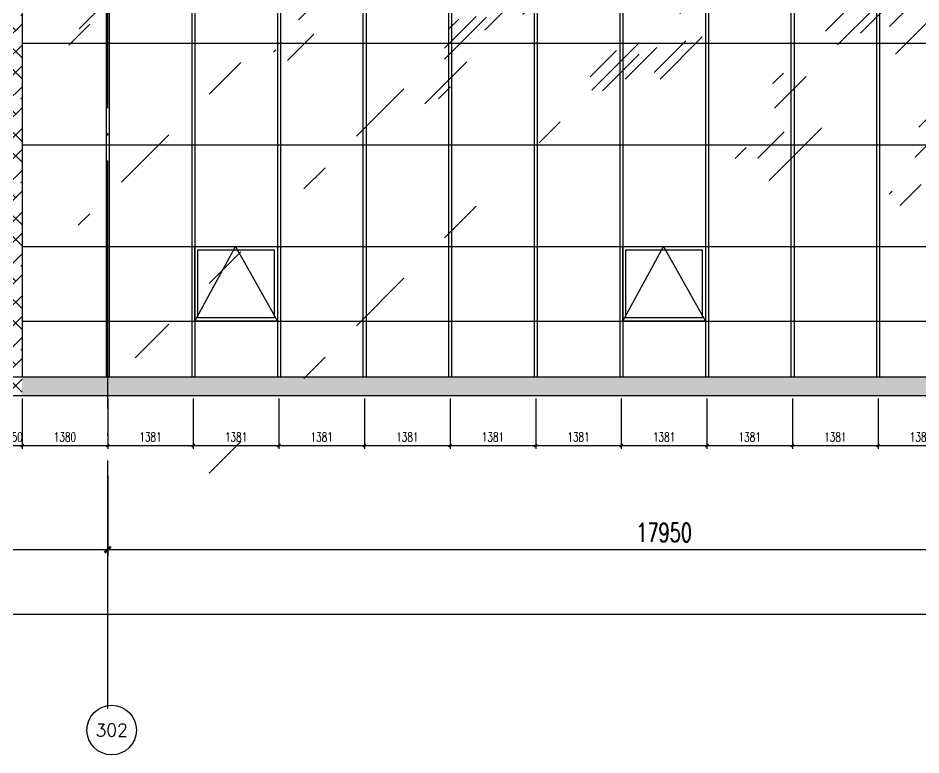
# Model space of a CAD drawing. Extents: x -4210259 to 293730, y -7499 to 868879.
# Drawn here: x -440466 to -425902, y 511143 to 523021 of the extents above; entities that cross this region are included whole.
import ezdxf
from ezdxf.enums import TextEntityAlignment as Align

# ---------------------------------------------------------------- set-up
doc = ezdxf.new("R2010")
doc.units = 0
doc.header["$LTSCALE"] = 1000
doc.header["$MEASUREMENT"] = 0
doc.linetypes.add('__DASH', pattern=[0.35, 0.25, -0.1])
doc.linetypes.add('DOTE', pattern=[2.4200000000000004, 2, -0.2, 0.02, -0.2])
doc.layers.get('Defpoints').update_dxf_attribs({"color": 210})
for name, color, linetype in [('A-AXIS-D', 1, 'Continuous'), ('A-AXIS-DOTE', 14, 'DOTE'), ('A-AXIS-DP', 126, 'Continuous'), ('A-HATCH-2', 251, 'Continuous'), ('A-LIN-V', 9, 'Continuous'), ('A-WINDOW', 140, 'Continuous'), ('AS-WALL', 40, 'Continuous'), ('PUB_TEXT', 7, 'Continuous')]:
    doc.layers.add(name, color=color, linetype=linetype)
doc.layers.add('A-WALL-HATCH', color=8, linetype='Continuous', lineweight=13)
doc.styles.add('_TCH_AXIS', font='COMPLEX', dxfattribs={"bigfont": 'GBCBIG'})
doc.styles.add('_TCH_DIM_T3', font='SIMPLEX', dxfattribs={"width": 0.7058823529411765, "bigfont": 'GBCBIG'})
doc.styles.add('A-DIM_T3', font='SIMPLEX', dxfattribs={"width": 0.7058823529411765, "bigfont": 'GBCBIG'})
doc.dimstyles.new('_TCH_ARCH&&50', dxfattribs={"dimtxt": 148.75, "dimasz": 50, "dimexe": 50, "dimexo": 50, "dimgap": 63.12500000000001, "dimtad": 1, "dimdec": 0, "dimzin": 0, "dimdsep": 46, "dimtxsty": '_TCH_DIM_T3', "dimblk": 'ARCHTICK', "dimcen": 0.09, "dimclrt": 7, "dimazin": 2, "dimtfac": 1, "dimtdec": 0, "dimtix": 1, "dimtmove": 2, "dimatfit": 3, "dimfxl": 0, "dimtolj": 1, "dimtzin": 0, "dimarcsym": 0})
doc.dimstyles.new('A-DIM&&100', dxfattribs={"dimtxt": 297.5, "dimasz": 100, "dimexe": 100, "dimexo": 100, "dimgap": 126.25, "dimtad": 1, "dimdec": 0, "dimzin": 0, "dimdsep": 46, "dimtxsty": 'A-DIM_T3', "dimblk": 'ARCHTICK', "dimcen": 0.09, "dimclrt": 7, "dimazin": 2, "dimtfac": 1, "dimtdec": 0, "dimtix": 1, "dimtmove": 2, "dimatfit": 3, "dimfxl": 0, "dimtolj": 1, "dimtzin": 0, "dimarcsym": 0})

# ---------------------------------------------------------------- blocks, each defined once
blk = doc.blocks.new('ttt')
at = {"layer": 'A-HATCH-2'}
h = blk.add_hatch(dxfattribs=at)
h.set_pattern_fill('ANSI38', color=256, scale=150)
h.set_pattern_definition([(45, (-1583634.852460729, 5.820766091346741e-11), (-168.3798022700466, 168.3798022700466), []), (135, (-1583634.852460729, 5.820766091346741e-11), (-505.1394068101398, 168.3798022700467), [595.3125, -357.1875])])
h.paths.add_polyline_path([(-2028177.929387621, 516937.4520265247), (-2027927.929387621, 516937.4520265247), (-2027927.929387621, 535687.4520265167), (-2028177.929387621, 535687.4520265167)])
at = {"layer": 'A-LIN-V'}
blk.add_line((-2027927.929387621, 535687.4520265167), (-2027927.929387621, 517237.4520265431), dxfattribs=at)
blk = doc.blocks.new('tt6')
at = {"layer": 'A-WINDOW'}
for p, q in [((-2029401.92938771, 535687.452026515), (-2029401.929387709, 517237.4520265135)), ((-2029351.92938771, 535687.452026515), (-2029351.929387709, 517237.4520265133))]:
    blk.add_line(p, q, dxfattribs=at)
blk = doc.blocks.new('rr6')
at = {"layer": 'A-WINDOW'}
blk.add_lwpolyline([(-2124386.160159233, 518137.4520265148), (-2123731.929386185, 519337.4520265143), (-2123055.390928463, 518137.4520265149)], dxfattribs=at)
for points in [[(-2124386.160159233, 519337.4520265149), (-2123055.390928463, 519337.4520265149), (-2123055.390928463, 518137.4520265149), (-2124386.160159233, 518137.4520265149)], [(-2124336.160159233, 519287.4520265149), (-2123105.390928463, 519287.4520265149), (-2123105.390928463, 518187.4520265149), (-2124336.160159233, 518187.4520265149)]]:
    blk.add_lwpolyline(points, close=True, dxfattribs=at)
blk = doc.blocks.new('_ArchTick')
at = {"color": 0, "linetype": 'ByBlock', "const_width": 0.4}
blk.add_lwpolyline([(-0.5, -0.5), (0.5, 0.5)], dxfattribs=at)
blk = doc.blocks.new('*D181')
at = {"layer": 'A-AXIS-DP', "color": 0, "lineweight": -2}
for p, q in [((-426593.0769268918, 516887.4520265523), (-426593.0769268918, 516079.9999999989)), ((-425212.3076961224, 516887.4520265523), (-425212.3076961224, 516079.9999999989)), ((-426593.0769268918, 516129.9999999989), (-425212.3076961224, 516129.9999999989))]:
    blk.add_line(p, q, dxfattribs=at)
at = {"layer": 'Defpoints', "color": 0}
for p in [(-426593.0769268918, 516937.4520265523), (-425212.3076961224, 516937.4520265523), (-425212.3076961224, 516129.9999999989)]:
    blk.add_point(p, dxfattribs=at)
at = {"layer": 'A-AXIS-DP', "color": 0, "lineweight": -2, "xscale": 50, "yscale": 50, "zscale": 50, "rotation": 180}
blk.add_blockref('_ArchTick', (-426593.0769268918, 516129.9999999989), dxfattribs=at)
at = {"layer": 'A-AXIS-DP', "color": 0, "lineweight": -2, "xscale": 50, "yscale": 50, "zscale": 50}
blk.add_blockref('_ArchTick', (-425212.3076961224, 516129.9999999989), dxfattribs=at)
at = {"layer": 'A-AXIS-DP', "color": 7, "insert": (-425902.6923115071, 516267.4999999989), "char_height": 148.75, "attachment_point": 5, "style": '_TCH_DIM_T3'}
blk.add_mtext('\\A1;1381', dxfattribs=at)
blk = doc.blocks.new('*D182')
at = {"layer": 'A-AXIS-DP', "color": 0, "lineweight": -2}
for p, q in [((-427973.8461576614, 516887.4520265523), (-427973.8461576614, 516079.9999999989)), ((-426593.0769268918, 516887.4520265523), (-426593.0769268918, 516079.9999999989)), ((-427973.8461576614, 516129.9999999989), (-426593.0769268918, 516129.9999999989))]:
    blk.add_line(p, q, dxfattribs=at)
at = {"layer": 'Defpoints', "color": 0}
for p in [(-427973.8461576614, 516937.4520265523), (-426593.0769268918, 516937.4520265523), (-426593.0769268918, 516129.9999999989)]:
    blk.add_point(p, dxfattribs=at)
at = {"layer": 'A-AXIS-DP', "color": 0, "lineweight": -2, "xscale": 50, "yscale": 50, "zscale": 50, "rotation": 180}
blk.add_blockref('_ArchTick', (-427973.8461576614, 516129.9999999989), dxfattribs=at)
at = {"layer": 'A-AXIS-DP', "color": 0, "lineweight": -2, "xscale": 50, "yscale": 50, "zscale": 50}
blk.add_blockref('_ArchTick', (-426593.0769268918, 516129.9999999989), dxfattribs=at)
at = {"layer": 'A-AXIS-DP', "color": 7, "insert": (-427283.4615422765, 516267.4999999989), "char_height": 148.75, "attachment_point": 5, "style": '_TCH_DIM_T3'}
blk.add_mtext('\\A1;1381', dxfattribs=at)
blk = doc.blocks.new('*D183')
at = {"layer": 'A-AXIS-DP', "color": 0, "lineweight": -2}
for p, q in [((-429354.6153884309, 516887.4520265523), (-429354.6153884309, 516079.9999999989)), ((-427973.8461576614, 516887.4520265523), (-427973.8461576614, 516079.9999999989)), ((-429354.6153884309, 516129.9999999989), (-427973.8461576614, 516129.9999999989))]:
    blk.add_line(p, q, dxfattribs=at)
at = {"layer": 'Defpoints', "color": 0}
for p in [(-429354.6153884309, 516937.4520265523), (-427973.8461576614, 516937.4520265523), (-427973.8461576614, 516129.9999999989)]:
    blk.add_point(p, dxfattribs=at)
at = {"layer": 'A-AXIS-DP', "color": 0, "lineweight": -2, "xscale": 50, "yscale": 50, "zscale": 50, "rotation": 180}
blk.add_blockref('_ArchTick', (-429354.6153884309, 516129.9999999989), dxfattribs=at)
at = {"layer": 'A-AXIS-DP', "color": 0, "lineweight": -2, "xscale": 50, "yscale": 50, "zscale": 50}
blk.add_blockref('_ArchTick', (-427973.8461576614, 516129.9999999989), dxfattribs=at)
at = {"layer": 'A-AXIS-DP', "color": 7, "insert": (-428664.2307730461, 516267.4999999989), "char_height": 148.75, "attachment_point": 5, "style": '_TCH_DIM_T3'}
blk.add_mtext('\\A1;1381', dxfattribs=at)
blk = doc.blocks.new('*D184')
at = {"layer": 'A-AXIS-DP', "color": 0, "lineweight": -2}
for p, q in [((-430735.3846192004, 516887.4520265523), (-430735.3846192004, 516079.9999999989)), ((-429354.6153884309, 516887.4520265523), (-429354.6153884309, 516079.9999999989)), ((-430735.3846192004, 516129.9999999989), (-429354.6153884309, 516129.9999999989))]:
    blk.add_line(p, q, dxfattribs=at)
at = {"layer": 'Defpoints', "color": 0}
for p in [(-430735.3846192004, 516937.4520265523), (-429354.6153884309, 516937.4520265523), (-429354.6153884309, 516129.9999999989)]:
    blk.add_point(p, dxfattribs=at)
at = {"layer": 'A-AXIS-DP', "color": 0, "lineweight": -2, "xscale": 50, "yscale": 50, "zscale": 50, "rotation": 180}
blk.add_blockref('_ArchTick', (-430735.3846192004, 516129.9999999989), dxfattribs=at)
at = {"layer": 'A-AXIS-DP', "color": 0, "lineweight": -2, "xscale": 50, "yscale": 50, "zscale": 50}
blk.add_blockref('_ArchTick', (-429354.6153884309, 516129.9999999989), dxfattribs=at)
at = {"layer": 'A-AXIS-DP', "color": 7, "insert": (-430045.0000038156, 516267.4999999989), "char_height": 148.75, "attachment_point": 5, "style": '_TCH_DIM_T3'}
blk.add_mtext('\\A1;1381', dxfattribs=at)
blk = doc.blocks.new('*D185')
at = {"layer": 'A-AXIS-DP', "color": 0, "lineweight": -2}
for p, q in [((-432116.1538499699, 516887.4520265523), (-432116.1538499699, 516079.9999999989)), ((-430735.3846192004, 516887.4520265523), (-430735.3846192004, 516079.9999999989)), ((-432116.1538499699, 516129.9999999989), (-430735.3846192004, 516129.9999999989))]:
    blk.add_line(p, q, dxfattribs=at)
at = {"layer": 'Defpoints', "color": 0}
for p in [(-432116.1538499699, 516937.4520265523), (-430735.3846192004, 516937.4520265523), (-430735.3846192004, 516129.9999999989)]:
    blk.add_point(p, dxfattribs=at)
at = {"layer": 'A-AXIS-DP', "color": 0, "lineweight": -2, "xscale": 50, "yscale": 50, "zscale": 50, "rotation": 180}
blk.add_blockref('_ArchTick', (-432116.1538499699, 516129.9999999989), dxfattribs=at)
at = {"layer": 'A-AXIS-DP', "color": 0, "lineweight": -2, "xscale": 50, "yscale": 50, "zscale": 50}
blk.add_blockref('_ArchTick', (-430735.3846192004, 516129.9999999989), dxfattribs=at)
at = {"layer": 'A-AXIS-DP', "color": 7, "insert": (-431425.7692345851, 516267.4999999989), "char_height": 148.75, "attachment_point": 5, "style": '_TCH_DIM_T3'}
blk.add_mtext('\\A1;1381', dxfattribs=at)
blk = doc.blocks.new('*D186')
at = {"layer": 'A-AXIS-DP', "color": 0, "lineweight": -2}
for p, q in [((-433496.9230807394, 516887.4520265523), (-433496.9230807394, 516079.9999999989)), ((-432116.1538499699, 516887.4520265523), (-432116.1538499699, 516079.9999999989)), ((-433496.9230807394, 516129.9999999989), (-432116.1538499699, 516129.9999999989))]:
    blk.add_line(p, q, dxfattribs=at)
at = {"layer": 'Defpoints', "color": 0}
for p in [(-433496.9230807394, 516937.4520265523), (-432116.1538499699, 516937.4520265523), (-432116.1538499699, 516129.9999999989)]:
    blk.add_point(p, dxfattribs=at)
at = {"layer": 'A-AXIS-DP', "color": 0, "lineweight": -2, "xscale": 50, "yscale": 50, "zscale": 50, "rotation": 180}
blk.add_blockref('_ArchTick', (-433496.9230807394, 516129.9999999989), dxfattribs=at)
at = {"layer": 'A-AXIS-DP', "color": 0, "lineweight": -2, "xscale": 50, "yscale": 50, "zscale": 50}
blk.add_blockref('_ArchTick', (-432116.1538499699, 516129.9999999989), dxfattribs=at)
at = {"layer": 'A-AXIS-DP', "color": 7, "insert": (-432806.5384653546, 516267.4999999989), "char_height": 148.75, "attachment_point": 5, "style": '_TCH_DIM_T3'}
blk.add_mtext('\\A1;1381', dxfattribs=at)
blk = doc.blocks.new('*D187')
at = {"layer": 'A-AXIS-DP', "color": 0, "lineweight": -2}
for p, q in [((-434877.6923115089, 516887.4520265523), (-434877.6923115089, 516079.9999999989)), ((-433496.9230807394, 516887.4520265523), (-433496.9230807394, 516079.9999999989)), ((-434877.6923115089, 516129.9999999989), (-433496.9230807394, 516129.9999999989))]:
    blk.add_line(p, q, dxfattribs=at)
at = {"layer": 'Defpoints', "color": 0}
for p in [(-434877.6923115089, 516937.4520265523), (-433496.9230807394, 516937.4520265523), (-433496.9230807394, 516129.9999999989)]:
    blk.add_point(p, dxfattribs=at)
at = {"layer": 'A-AXIS-DP', "color": 0, "lineweight": -2, "xscale": 50, "yscale": 50, "zscale": 50, "rotation": 180}
blk.add_blockref('_ArchTick', (-434877.6923115089, 516129.9999999989), dxfattribs=at)
at = {"layer": 'A-AXIS-DP', "color": 0, "lineweight": -2, "xscale": 50, "yscale": 50, "zscale": 50}
blk.add_blockref('_ArchTick', (-433496.9230807394, 516129.9999999989), dxfattribs=at)
at = {"layer": 'A-AXIS-DP', "color": 7, "insert": (-434187.3076961241, 516267.4999999989), "char_height": 148.75, "attachment_point": 5, "style": '_TCH_DIM_T3'}
blk.add_mtext('\\A1;1381', dxfattribs=at)
blk = doc.blocks.new('*D188')
at = {"layer": 'A-AXIS-DP', "color": 0, "lineweight": -2}
for p, q in [((-436258.4615422783, 516887.4520265523), (-436258.4615422783, 516079.9999999989)), ((-434877.6923115089, 516887.4520265523), (-434877.6923115089, 516079.9999999989)), ((-436258.4615422783, 516129.9999999989), (-434877.6923115089, 516129.9999999989))]:
    blk.add_line(p, q, dxfattribs=at)
at = {"layer": 'Defpoints', "color": 0}
for p in [(-436258.4615422783, 516937.4520265523), (-434877.6923115089, 516937.4520265523), (-434877.6923115089, 516129.9999999989)]:
    blk.add_point(p, dxfattribs=at)
at = {"layer": 'A-AXIS-DP', "color": 0, "lineweight": -2, "xscale": 50, "yscale": 50, "zscale": 50, "rotation": 180}
blk.add_blockref('_ArchTick', (-436258.4615422783, 516129.9999999989), dxfattribs=at)
at = {"layer": 'A-AXIS-DP', "color": 0, "lineweight": -2, "xscale": 50, "yscale": 50, "zscale": 50}
blk.add_blockref('_ArchTick', (-434877.6923115089, 516129.9999999989), dxfattribs=at)
at = {"layer": 'A-AXIS-DP', "color": 7, "insert": (-435568.0769268936, 516267.4999999989), "char_height": 148.75, "attachment_point": 5, "style": '_TCH_DIM_T3'}
blk.add_mtext('\\A1;1381', dxfattribs=at)
blk = doc.blocks.new('*D189')
at = {"layer": 'A-AXIS-DP', "color": 0, "lineweight": -2}
for p, q in [((-437639.2307730478, 516887.4520265523), (-437639.2307730478, 516079.9999999989)), ((-436258.4615422783, 516887.4520265523), (-436258.4615422783, 516079.9999999989)), ((-437639.2307730478, 516129.9999999989), (-436258.4615422783, 516129.9999999989))]:
    blk.add_line(p, q, dxfattribs=at)
at = {"layer": 'Defpoints', "color": 0}
for p in [(-437639.2307730478, 516937.4520265523), (-436258.4615422783, 516937.4520265523), (-436258.4615422783, 516129.9999999989)]:
    blk.add_point(p, dxfattribs=at)
at = {"layer": 'A-AXIS-DP', "color": 0, "lineweight": -2, "xscale": 50, "yscale": 50, "zscale": 50, "rotation": 180}
blk.add_blockref('_ArchTick', (-437639.2307730478, 516129.9999999989), dxfattribs=at)
at = {"layer": 'A-AXIS-DP', "color": 0, "lineweight": -2, "xscale": 50, "yscale": 50, "zscale": 50}
blk.add_blockref('_ArchTick', (-436258.4615422783, 516129.9999999989), dxfattribs=at)
at = {"layer": 'A-AXIS-DP', "color": 7, "insert": (-436948.846157663, 516267.4999999989), "char_height": 148.75, "attachment_point": 5, "style": '_TCH_DIM_T3'}
blk.add_mtext('\\A1;1381', dxfattribs=at)
blk = doc.blocks.new('*D190')
at = {"layer": 'A-AXIS-DP', "color": 0, "lineweight": -2}
for p, q in [((-439020.0000038174, 516887.4520265523), (-439020.0000038174, 516079.9999999989)), ((-437639.2307730478, 516887.4520265523), (-437639.2307730478, 516079.9999999989)), ((-439020.0000038174, 516129.9999999989), (-437639.2307730478, 516129.9999999989))]:
    blk.add_line(p, q, dxfattribs=at)
at = {"layer": 'Defpoints', "color": 0}
for p in [(-439020.0000038174, 516937.4520265523), (-437639.2307730478, 516937.4520265523), (-437639.2307730478, 516129.9999999989)]:
    blk.add_point(p, dxfattribs=at)
at = {"layer": 'A-AXIS-DP', "color": 0, "lineweight": -2, "xscale": 50, "yscale": 50, "zscale": 50, "rotation": 180}
blk.add_blockref('_ArchTick', (-439020.0000038174, 516129.9999999989), dxfattribs=at)
at = {"layer": 'A-AXIS-DP', "color": 0, "lineweight": -2, "xscale": 50, "yscale": 50, "zscale": 50}
blk.add_blockref('_ArchTick', (-437639.2307730478, 516129.9999999989), dxfattribs=at)
at = {"layer": 'A-AXIS-DP', "color": 7, "insert": (-438329.6153884326, 516267.4999999989), "char_height": 148.75, "attachment_point": 5, "style": '_TCH_DIM_T3'}
blk.add_mtext('\\A1;1381', dxfattribs=at)
blk = doc.blocks.new('*D191')
at = {"layer": 'A-AXIS-DP', "color": 0, "lineweight": -2}
for p, q in [((-440399.7692345866, 516887.4520265523), (-440399.7692345866, 516079.9999999989)), ((-439020.0000038174, 516887.4520265523), (-439020.0000038174, 516079.9999999989)), ((-440399.7692345866, 516129.9999999989), (-439020.0000038174, 516129.9999999989))]:
    blk.add_line(p, q, dxfattribs=at)
at = {"layer": 'Defpoints', "color": 0}
for p in [(-440399.7692345866, 516937.4520265523), (-439020.0000038174, 516937.4520265523), (-439020.0000038174, 516129.9999999989)]:
    blk.add_point(p, dxfattribs=at)
at = {"layer": 'A-AXIS-DP', "color": 0, "lineweight": -2, "xscale": 50, "yscale": 50, "zscale": 50, "rotation": 180}
blk.add_blockref('_ArchTick', (-440399.7692345866, 516129.9999999989), dxfattribs=at)
at = {"layer": 'A-AXIS-DP', "color": 0, "lineweight": -2, "xscale": 50, "yscale": 50, "zscale": 50}
blk.add_blockref('_ArchTick', (-439020.0000038174, 516129.9999999989), dxfattribs=at)
at = {"layer": 'A-AXIS-DP', "color": 7, "insert": (-439709.884619202, 516267.4999999989), "char_height": 148.75, "attachment_point": 5, "style": '_TCH_DIM_T3'}
blk.add_mtext('\\A1;1380', dxfattribs=at)
blk = doc.blocks.new('*D192')
at = {"layer": 'A-AXIS-DP', "color": 0, "lineweight": -2}
for p, q in [((-440649.7692345867, 516887.4520265523), (-440649.7692345867, 516079.9999999989)), ((-440399.7692345866, 516887.4520265523), (-440399.7692345866, 516079.9999999989)), ((-440649.7692345867, 516129.9999999989), (-440699.7692345867, 516129.9999999989)), ((-440649.7692345867, 516129.9999999989), (-440399.7692345866, 516129.9999999989)), ((-440399.7692345866, 516129.9999999989), (-440349.7692345866, 516129.9999999989))]:
    blk.add_line(p, q, dxfattribs=at)
at = {"layer": 'Defpoints', "color": 0}
for p in [(-440649.7692345867, 516937.4520265523), (-440399.7692345866, 516937.4520265523), (-440399.7692345866, 516129.9999999989)]:
    blk.add_point(p, dxfattribs=at)
at = {"layer": 'A-AXIS-DP', "color": 0, "lineweight": -2, "xscale": 50, "yscale": 50, "zscale": 50}
blk.add_blockref('_ArchTick', (-440649.7692345867, 516129.9999999989), dxfattribs=at)
at = {"layer": 'A-AXIS-DP', "color": 0, "lineweight": -2, "xscale": 50, "yscale": 50, "zscale": 50, "rotation": 180}
blk.add_blockref('_ArchTick', (-440399.7692345866, 516129.9999999989), dxfattribs=at)
at = {"layer": 'A-AXIS-DP', "color": 7, "insert": (-440524.7692345866, 516267.4999999989), "char_height": 148.75, "attachment_point": 5, "style": '_TCH_DIM_T3'}
blk.add_mtext('\\A1;250', dxfattribs=at)
blk = doc.blocks.new('*D759')
at = {"layer": 'A-AXIS-D', "color": 0, "lineweight": -2}
for p, q in [((-457670.0000009794, 514609.9999999998), (-457670.0000009794, 513313.376494436)), ((-384470.05200671, 514609.9999999989), (-384470.05200671, 513313.376494436)), ((-457670.0000009794, 513413.376494436), (-384470.05200671, 513413.376494436))]:
    blk.add_line(p, q, dxfattribs=at)
at = {"layer": 'Defpoints', "color": 0}
for p in [(-457670.0000009794, 514709.9999999998), (-384470.05200671, 514709.9999999989), (-384470.05200671, 513413.376494436)]:
    blk.add_point(p, dxfattribs=at)
at = {"layer": 'A-AXIS-D', "color": 0, "lineweight": -2, "xscale": 100, "yscale": 100, "zscale": 100, "rotation": 180}
blk.add_blockref('_ArchTick', (-457670.0000009794, 513413.376494436), dxfattribs=at)
at = {"layer": 'A-AXIS-D', "color": 0, "lineweight": -2, "xscale": 100, "yscale": 100, "zscale": 100}
blk.add_blockref('_ArchTick', (-384470.05200671, 513413.376494436), dxfattribs=at)
at = {"layer": 'A-AXIS-D', "color": 7, "insert": (-421070.0260038447, 513688.376494436), "char_height": 297.5, "attachment_point": 5, "style": 'A-DIM_T3'}
blk.add_mtext('\\A1;73200', dxfattribs=at)
blk = doc.blocks.new('*D1141')
at = {"layer": 'A-AXIS-D', "color": 0, "lineweight": -2}
for p, q in [((-439020.0000038173, 515649.9999999998), (-439020.0000038173, 514353.376494437)), ((-421070.000003817, 515649.9999999996), (-421070.000003817, 514353.376494437)), ((-439020.0000038173, 514453.376494437), (-421070.000003817, 514453.376494437))]:
    blk.add_line(p, q, dxfattribs=at)
at = {"layer": 'Defpoints', "color": 0}
for p in [(-439020.0000038173, 515749.9999999998), (-421070.000003817, 515749.9999999996), (-421070.000003817, 514453.376494437)]:
    blk.add_point(p, dxfattribs=at)
at = {"layer": 'A-AXIS-D', "color": 0, "lineweight": -2, "xscale": 100, "yscale": 100, "zscale": 100, "rotation": 180}
blk.add_blockref('_ArchTick', (-439020.0000038173, 514453.376494437), dxfattribs=at)
at = {"layer": 'A-AXIS-D', "color": 0, "lineweight": -2, "xscale": 100, "yscale": 100, "zscale": 100}
blk.add_blockref('_ArchTick', (-421070.000003817, 514453.376494437), dxfattribs=at)
at = {"layer": 'A-AXIS-D', "color": 7, "insert": (-430045.0000038171, 514728.376494437), "char_height": 297.5, "attachment_point": 5, "style": 'A-DIM_T3'}
blk.add_mtext('\\A1;17950', dxfattribs=at)
blk = doc.blocks.new('*D1142')
at = {"layer": 'A-AXIS-D', "color": 0, "lineweight": -2}
for p, q in [((-456970.0000038173, 515650), (-456970.0000038173, 514353.3764944372)), ((-439020.0000038173, 515649.9999999998), (-439020.0000038173, 514353.3764944372)), ((-456970.0000038173, 514453.3764944372), (-439020.0000038173, 514453.3764944372))]:
    blk.add_line(p, q, dxfattribs=at)
at = {"layer": 'Defpoints', "color": 0}
for p in [(-456970.0000038173, 515750), (-439020.0000038173, 515749.9999999998), (-439020.0000038173, 514453.3764944372)]:
    blk.add_point(p, dxfattribs=at)
at = {"layer": 'A-AXIS-D', "color": 0, "lineweight": -2, "xscale": 100, "yscale": 100, "zscale": 100, "rotation": 180}
blk.add_blockref('_ArchTick', (-456970.0000038173, 514453.3764944372), dxfattribs=at)
at = {"layer": 'A-AXIS-D', "color": 0, "lineweight": -2, "xscale": 100, "yscale": 100, "zscale": 100}
blk.add_blockref('_ArchTick', (-439020.0000038173, 514453.3764944372), dxfattribs=at)
at = {"layer": 'A-AXIS-D', "color": 7, "insert": (-447995.0000038173, 514728.3764944372), "char_height": 297.5, "attachment_point": 5, "style": 'A-DIM_T3'}
blk.add_mtext('\\A1;17950', dxfattribs=at)

msp = doc.modelspace()

# ---------------------------------------------------------------- hatches: boundary and pattern name
at = {"layer": 'A-HATCH-2'}
h = msp.add_hatch(dxfattribs=at)
h.set_pattern_fill('ANSI38', color=256, scale=150)
h.set_pattern_definition([(45, (0, 0), (-168.3798022700466, 168.3798022700466), []), (135, (0, 0), (-505.1394068101398, 168.3798022700467), [595.3125, -357.1875])])
h.paths.add_polyline_path([(-444543.0769268916, 516937.4520265246), (-457670.0000009793, 516937.4520265246), (-457670.0000009793, 517237.4520265154), (-444543.0769268916, 517237.4520265155)])
h.paths.add_polyline_path([(-411404.384619203, 517237.4520265154), (-440399.7692345867, 517237.4520265154), (-440399.7692345867, 516937.4520265246), (-411404.384619203, 516937.4520265246)])
h.paths.add_polyline_path([(-404500.7692345867, 517237.4520265154), (-384470.0520067099, 517237.4520265154), (-384470.0520067099, 516937.4520265246), (-404500.7692345867, 516937.4520265246)])
at = {"layer": 'A-WALL-HATCH'}
h = msp.add_hatch(dxfattribs=at)
h.set_pattern_fill('玻璃2', color=256, scale=200)
h.set_pattern_definition([(45, (-40599589470.05201, -3384863422.547974), (0, 3054.701294725886), [1200, -720, 1200, -720, 480, -1046.56314]), (45, (-40599589530.05201, -3384863362.547974), (0, 3054.701294725886), [960, -1200, 720, -720, 840, -926.56314]), (45, (-40599589530.05201, -3384863182.547974), (0, 3054.701294725886), [720, -1440, 480, -720, 1080, -926.56314]), (45, (-40599589350.05201, -3384863362.547974), (0, 3054.701294725886), [720, -1440, 600, -2606.563]), (45, (-40599589170.05201, -3384863182.547974), (0, 3054.701294725886), [360, -1800, 240, -2966.563]), (45, (-40599589470.05201, -3384862882.547974), (0, 3054.701294725886), [240, -1800, 240, -960, 600, -1526.56314]), (45, (-40599588390.05201, -3384863062.547974), (0, 3054.701294725886), [1200, -1800, 1440, -950.5631400000001]), (45, (-40599588390.05201, -3384863242.547974), (0, 3054.701294725886), [1680, -1200, 1800, -710.56314]), (45, (-40599588090.05201, -3384863002.547974), (0, -3394.112549695429), [1200, -1680, 960, -1526.56314]), (45, (-40599588270.05201, -3384862642.547974), (0, 3054.701294725886), [600, -2400, 720, -1646.56314]), (45, (-40599587910.05201, -3384862822.547974), (0, 3054.701294725886), [480, -2400, 480, -2006.563])])
h.paths.add_polyline_path([(-440375.7692345853, 517237.4520265079), (-411404.3846192014, 517237.4520265073), (-411404.3846192045, 535687.4520265152), (-440375.7692345884, 535687.4520265157)])

# ---------------------------------------------------------------- linework, layer by layer
at = {"layer": 'A-AXIS-D'}
msp.add_circle((-438955.7086411507, 511543.4570257209), 400, dxfattribs=at)
at = {"layer": 'A-AXIS-DOTE', "ltscale": 2}
msp.add_line((-439020.0000038173, 511887.4520265246), (-439020.0000038173, 538485.0684404817), dxfattribs=at)
at = {"layer": 'A-AXIS-DOTE', "linetype": '__DASH', "ltscale": 2}
msp.add_line((-465993.9275525597, 517237.4520265154), (-377296.0724550742, 517237.4520265153), dxfattribs=at)
at = {"layer": 'A-HATCH-2'}
for p, q in [((-440399.769234587, 522617.4520264499), (-411404.384619203, 522617.4520264502)), ((-440399.769234587, 520977.4520264499), (-411404.384619203, 520977.4520264503)), ((-440399.769234587, 519337.45202645), (-411404.384619203, 519337.4520264504)), ((-440399.769234587, 518137.4520264498), (-411404.3846192029, 518137.4520264503))]:
    msp.add_line(p, q, dxfattribs=at)
at = {"layer": 'A-LIN-V'}
msp.add_line((-440650.7692345867, 517237.4520265152), (-411404.3846192029, 517237.452026515), dxfattribs=at)
at = {"layer": 'A-WALL-HATCH'}
msp.add_line((-410770.0000038172, 517237.4520265153), (-440400.7692345867, 517237.452026515), dxfattribs=at)
at = {"layer": 'AS-WALL'}
msp.add_line((-465993.9275525597, 516937.4520265246), (-377296.0724550742, 516937.4520265246), dxfattribs=at)

# ---------------------------------------------------------------- block references
at = {"layer": 'A-LIN-V'}
msp.add_blockref('ttt', (1587527.160153034, 0), dxfattribs=at)
at = {"layer": 'A-LIN-V', "xscale": -1}
for p in [(-2468396.929391527, -1.164153218269348e-10), (-2467016.160160757, -1.164153218269348e-10), (-2465635.390929988, -1.164153218269348e-10), (-2464254.621699218, 5.820766091346741e-11), (-2462873.852468449, 2.328306436538696e-10), (-2461493.083237679, 4.074536263942719e-10), (-2460112.31400691, -1.746229827404022e-10), (-2458731.54477614, -1.746229827404022e-10), (-2457350.775545371, -1.746229827404022e-10), (-2455970.006314601, 5.820766091346741e-11)]:
    msp.add_blockref('tt6', p, dxfattribs=at)
at = {"layer": 'A-WALL-HATCH'}
for p in [(1686771.929386185, -6.583286449313164e-08), (1693675.775540032, -6.600748747587204e-08)]:
    msp.add_blockref('rr6', p, dxfattribs=at)

# ---------------------------------------------------------------- texts
at = {"layer": 'PUB_TEXT', "style": '_TCH_AXIS'}
msp.add_text('302', height=206.2840461410133, dxfattribs=at).set_placement((-439216.0194612811, 511440.3150026504), (-438695.3978210204, 511440.3150026504), align=Align.FIT)

# ---------------------------------------------------------------- dimensions: what is measured, and where the dimension line sits
at = {"layer": 'A-AXIS-D'}
for base, p1, p2, angle, picture, middle in [((-439020.0000038173, 514453.3764944372), (-456970.0000038173, 515750), (-439020.0000038173, 515749.9999999998), 359.99999999999943, '*D1142', (-447995.0000038173, 514728.3764944372)), ((-421070.000003817, 514453.376494437), (-439020.0000038173, 515749.9999999998), (-421070.000003817, 515749.9999999996), 359.99999999999926, '*D1141', (-430045.0000038171, 514728.376494437)), ((-384470.05200671, 513413.376494436), (-457670.0000009794, 514709.9999999998), (-384470.05200671, 514709.9999999989), 359.99999999999926, '*D759', (-421070.0260038447, 513688.376494436))]:
    dim = msp.add_linear_dim(base=base, p1=p1, p2=p2, angle=angle, dimstyle='A-DIM&&100', override={"dimgap": 0}, dxfattribs=at)
    dim.commit()
    dim.dimension.update_dxf_attribs({"geometry": picture, "text_midpoint": middle, "dimtype": 129})
at = {"layer": 'A-AXIS-DP'}
for p1, p2, distance, picture, middle in [((-440649.7692345867, 516937.4520265523), (-440399.7692345866, 516937.4520265523), -807.4520265533938, '*D192', (-440524.7692345866, 516267.4999999989)), ((-440399.7692345866, 516937.4520265523), (-439020.0000038174, 516937.4520265523), -807.4520265533939, '*D191', (-439709.884619202, 516267.4999999989)), ((-439020.0000038174, 516937.4520265523), (-437639.2307730478, 516937.4520265523), -807.4520265533937, '*D190', (-438329.6153884326, 516267.4999999989)), ((-437639.2307730478, 516937.4520265523), (-436258.4615422783, 516937.4520265523), -807.4520265533938, '*D189', (-436948.846157663, 516267.4999999989)), ((-436258.4615422783, 516937.4520265523), (-434877.6923115089, 516937.4520265523), -807.4520265533938, '*D188', (-435568.0769268936, 516267.4999999989)), ((-434877.6923115089, 516937.4520265523), (-433496.9230807394, 516937.4520265523), -807.4520265533938, '*D187', (-434187.3076961241, 516267.4999999989)), ((-433496.9230807394, 516937.4520265523), (-432116.1538499699, 516937.4520265523), -807.4520265533938, '*D186', (-432806.5384653546, 516267.4999999989)), ((-432116.1538499699, 516937.4520265523), (-430735.3846192004, 516937.4520265523), -807.4520265533938, '*D185', (-431425.7692345851, 516267.4999999989)), ((-430735.3846192004, 516937.4520265523), (-429354.6153884309, 516937.4520265523), -807.4520265533939, '*D184', (-430045.0000038156, 516267.4999999989)), ((-429354.6153884309, 516937.4520265523), (-427973.8461576614, 516937.4520265523), -807.4520265533938, '*D183', (-428664.2307730461, 516267.4999999989)), ((-427973.8461576614, 516937.4520265523), (-426593.0769268918, 516937.4520265523), -807.4520265533937, '*D182', (-427283.4615422765, 516267.4999999989)), ((-426593.0769268918, 516937.4520265523), (-425212.3076961224, 516937.4520265523), -807.4520265533938, '*D181', (-425902.6923115071, 516267.4999999989))]:
    dim = msp.add_aligned_dim(p1=p1, p2=p2, distance=distance, dimstyle='_TCH_ARCH&&50', dxfattribs=at)
    dim.commit()
    dim.dimension.update_dxf_attribs({"geometry": picture, "text_midpoint": middle})

doc.saveas('drawing.dxf')
